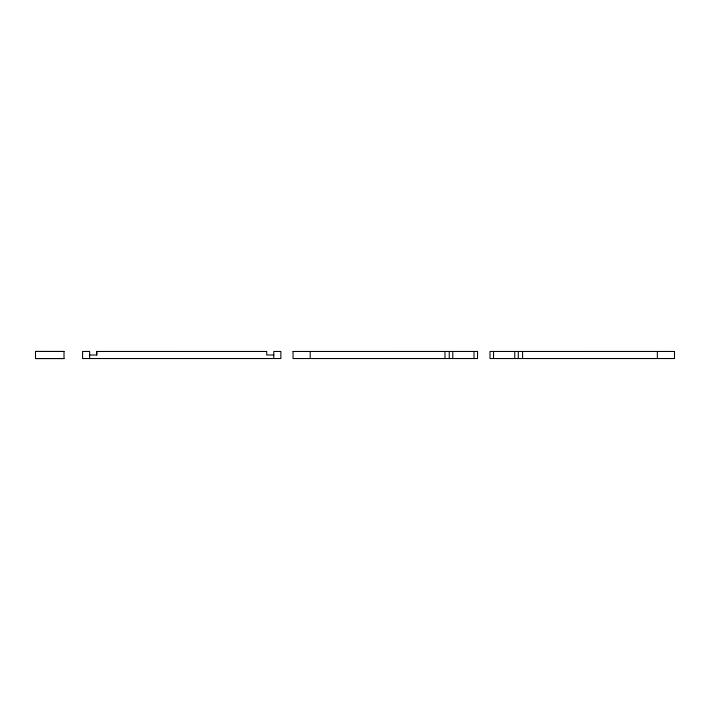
<?xml version="1.0" encoding="UTF-8"?>
<svg xmlns="http://www.w3.org/2000/svg" width="710" height="710" viewBox="0 0 710 710"><rect width="100%" height="100%" fill="white"/><g stroke="black" fill="none" stroke-linecap="round" stroke-linejoin="round"><path stroke-width="1.06" d="M35.5 358.541L35.5 351.459L64.015 351.468L64.015 358.541L35.5 358.541L64.015 358.541M89.655 358.541L89.655 351.459L82.582 351.459L82.582 358.541L280.858 358.532L280.858 351.459L273.785 351.459L273.785 358.541M89.655 355L96.729 355L96.729 351.459L266.729 351.468L266.72 355L273.785 355M310.199 358.541L310.199 351.468M444.966 358.541L444.966 351.468M449.261 358.541L449.252 351.468M452.785 358.541L452.785 351.468M474.005 358.541L474.005 351.468M35.5 351.459L64.015 351.468M657.345 351.459L657.345 358.532M522.587 351.468L522.587 358.541M518.3 351.468L518.282 358.541M514.759 351.468L514.759 358.541M493.539 351.468L493.539 358.541M96.729 351.459L96.729 355M293.061 351.459L293.052 358.541L477.546 358.532L477.546 351.459L293.052 351.468M674.5 351.459L490.006 351.468L490.015 358.541L674.5 358.532L674.5 351.459"/></g></svg>
